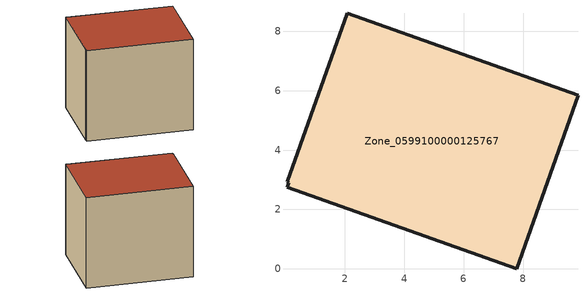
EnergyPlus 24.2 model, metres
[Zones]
Zone_0599100000125767
 floor ground (C_G): 0.05,2.74 0.11,2.91 0.06,2.93 2.08,8.61 9.85,5.84 7.78,0 z0.61
 wall outside (C_F): 9.85,5.84 2.08,8.61 0.06,2.93 0.11,2.91 0.05,2.74 7.78,0 9.85,5.84 z0.61:8.06
 roof outside (C_R): 0.11,2.91 0.05,2.74 7.78,0 9.85,5.84 2.08,8.61 0.06,2.93 z8.06
[BUILDING]
Pand.0599100000125767: North Axis=0; Terrain=City; Loads Convergence Tolerance Value=0.04; Temperature Convergence Tolerance Value=0.4; Solar Distribution=FullExterior; Maximum Number of Warmup Days=25; Minimum Number of Warmup Days=1
[Site:Location]
Rotterdam.The.Hague.AP_ZH_NLD Design_Conditions: Latitude=51.96; Longitude=4.45; Time Zone=1; Elevation=-4.5
[SITE:GROUNDTEMPERATURE:BUILDINGSURFACE]
18, 18, 18, 18, 18, 18, 18, 18, 18, 18, 18, 18
[MATERIAL] Thermal Absorptance=0.9; Solar Absorptance=0.7; Visible Absorptance=0.7
Name | Roughness | Thickness | Conductivity | Density | Specific Heat
G.TC.1965-1974 | MediumSmooth | 0.15 | 0.882353 | 540 | 1210
F.TC.1965-1974 | Rough | 0.3 | 0.697674 | 1920 | 840
R.TC.1965-1974 | MediumRough | 0.2 | 0.232558 | 1500 | 1000
[CONSTRUCTION]
C_G: G.TC.1965-1974
C_F: F.TC.1965-1974
C_R: R.TC.1965-1974
[ZONE]
Zone_0599100000125767: Type=1; Multiplier=1; Ceiling Height=Autocalculate; Volume=Autocalculate; Floor Area=autocalculate; Part of Total Floor Area=Yes
[ZONEINFILTRATION:DESIGNFLOWRATE]
Infil_Zone_0599100000125767: Zone or ZoneList or Space or SpaceList=Zone_0599100000125767; Schedule=AlwaysOn; Design Flow Rate Calculation Method=Flow/Area; Flow Rate per Floor Area=0.003; Constant Term Coefficient=1; Temperature Term Coefficient=0; Velocity Term Coefficient=0; Velocity Squared Term Coefficient=0
[HVACTEMPLATE:ZONE:IDEALLOADSAIRSYSTEM]
Zone_0599100000125767: Maximum Heating Supply Air Temperature=50; Minimum Cooling Supply Air Temperature=13; Maximum Heating Supply Air Humidity Ratio=0.0156; Minimum Cooling Supply Air Humidity Ratio=0.0077; Heating Limit=NoLimit; Cooling Limit=NoLimit; Dehumidification Control Type=ConstantSensibleHeatRatio; Cooling Sensible Heat Ratio=0.7; Dehumidification Setpoint=60; Humidification Control Type=None; Humidification Setpoint=30; Outdoor Air Method=None; Outdoor Air Flow Rate per Person=0.00944; Outdoor Air Flow Rate per Zone Floor Area=0; Outdoor Air Flow Rate per Zone=0; Demand Controlled Ventilation Type=None; Outdoor Air Economizer Type=NoEconomizer; Heat Recovery Type=None; Sensible Heat Recovery Effectiveness=0.7; Latent Heat Recovery Effectiveness=0.65
[ZONECONTROL:THERMOSTAT]
ThermostatControl_Zone_0599100000125767: Zone or ZoneList=Zone_0599100000125767; Control Type Schedule=DualSetpointControlType; Control 1=Thermostat_Zone_0599100000125767; Temperature Difference Between Cutout And Setpoint=0
[THERMOSTATSETPOINT:DUALSETPOINT]
Thermostat_Zone_0599100000125767: Heating Setpoint Temperature Schedule=HeatingSetpoint_Zone_0599100000125767; Cooling Setpoint Temperature Schedule=CoolingSetpoint_Zone_0599100000125767
[SCHEDULE:COMPACT]
HeatingSetpoint_Zone_0599100000125767: Through: 12/31, For: AllDays, Until: 24:00, 21
CoolingSetpoint_Zone_0599100000125767: Through: 12/31, For: AllDays, Until: 24:00, 24
DualSetpointControlType: Through: 12/31, For: AllDays, Until: 24:00, 4
AlwaysOn: Through: 12/31, For: AllDays, Until: 24:00, 1
